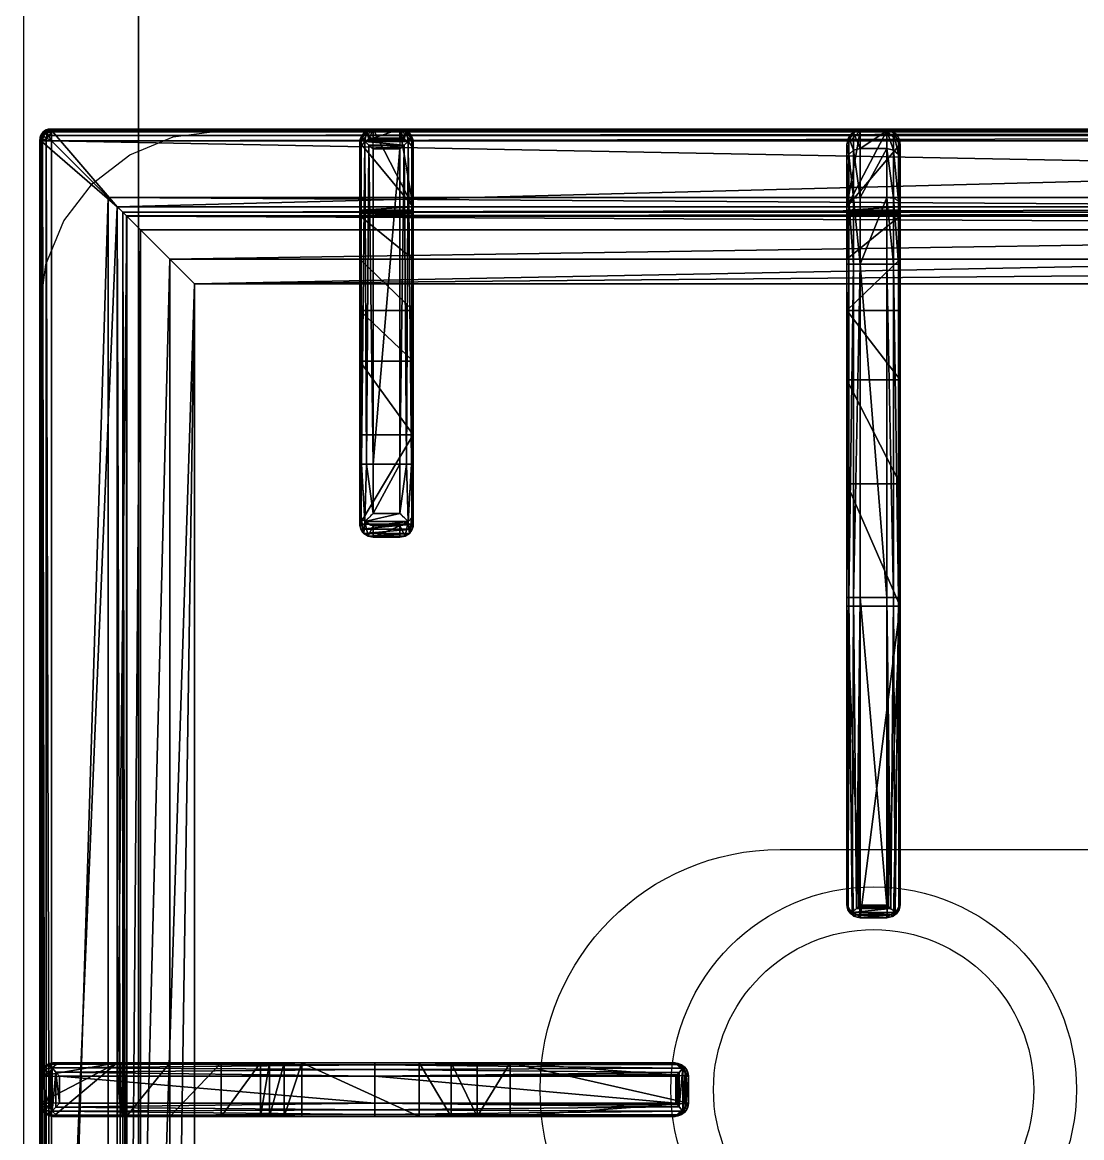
# Model space of a CAD drawing. Header units: millimetres. Extents: x 45 to 25350, y 77 to 5059.
# Drawn here: x 22158.02 to 22177.87, y 3918.2 to 3939.1 of the extents above; entities that cross this region are included whole.
import ezdxf

# ---------------------------------------------------------------- set-up
doc = ezdxf.new("R2010")
doc.units = ezdxf.units.MM
doc.header["$LTSCALE"] = 5
for name, color, linetype in [('200-EquipBlack-3d', 250, 'Continuous'), ('200-EquipInternal-2d', 252, 'Continuous'), ('200-EquipSteel-3d', 9, 'Continuous')]:
    doc.layers.add(name, color=color, linetype=linetype)

# ---------------------------------------------------------------- blocks, each defined once
blk = doc.blocks.new('ELECTROLUX-MC7-BODY1200X250')
at = {"layer": '200-EquipSteel-3d'}
for points in [[(0, -102, 724), (0, -2, 724), (1200, -2, 724), (1200, -102, 724)], [(0, -655, 650), (0, -102, 650), (1200, -102, 650), (1200, -655, 650)], [(0, -102, 650), (1200, -102, 650), (1200, -102, 724), (0, -102, 724)]]:
    blk.add_3dface(points, dxfattribs=at)
at = {"layer": '200-EquipSteel-3d', "invisible_edges": 2}
blk.add_3dface([(0, -80.5, 900), (0, -78.4, 900.53), (1200, -78.4, 900.53), (1200, -80.5, 900)], dxfattribs=at)
blk = doc.blocks.new('ELECTROLUX-MC-BURNER6')
at = {"layer": '200-EquipInternal-2d'}
for radius in [38, 30]:
    blk.add_circle((0, 0), radius, dxfattribs=at)
blk = doc.blocks.new('ELECTROLUX-MC7-TOPFYERBRURNERS6')
at = {"layer": '200-EquipInternal-2d'}
for p, q in [((422, -83.5), (778, -83.5)), ((602.5, -83.5), (597.5, -83.5)), ((602.5, -83.5), (597.5, -83.5)), ((602.5, -85.5), (597.5, -85.5)), ((597.5, -146.31), (597.5, -85.5)), ((602.5, -85.5), (602.5, -146.31)), ((780, -651.5), (780, -85.5)), ((595, -85.97), (595, -146.26)), ((605, -146.26), (605, -85.97)), ((705.96, -143.5), (708.09, -143.5)), ((717.24, -143.5), (708.09, -143.5)), ((777.53, -143.5), (717.24, -143.5)), ((595, -146.26), (595, -202.14)), ((605, -202.14), (605, -146.26)), ((703.52, -146), (703.52, -151)), ((705.63, -146), (703.52, -146)), ((705.63, -151), (705.63, -146)), ((707.98, -146), (717.19, -146)), ((707.98, -146), (707.98, -151)), ((717.19, -146), (778, -146)), ((717.19, -151), (717.19, -146)), ((778, -151), (778, -146)), ((780, -151), (780, -146)), ((780, -151), (780, -146)), ((602.5, -146.31), (597.5, -146.31)), ((597.5, -202.71), (597.5, -146.31)), ((602.5, -146.31), (602.5, -202.71)), ((703.52, -151), (705.63, -151)), ((717.19, -151), (707.98, -151)), ((778, -151), (717.19, -151)), ((708.09, -153.5), (705.96, -153.5)), ((708.09, -153.5), (717.24, -153.5)), ((717.24, -153.5), (777.53, -153.5)), ((595, -202.14), (595, -202.56)), ((602.5, -202.71), (597.5, -202.71)), ((605, -202.56), (605, -202.14)), ((597.5, -205.06), (597.5, -204.61)), ((602.5, -204.61), (597.5, -204.61)), ((602.5, -204.61), (602.5, -205.06)), ((602.5, -205.06), (597.5, -205.06)), ((634.69, -234.75), (635.11, -234.75)), ((635.11, -234.75), (692.24, -234.75)), ((692.24, -234.75), (754.69, -234.75)), ((754.69, -237.25), (754.69, -234.75)), ((754.69, -234.75), (777.19, -234.75)), ((632.19, -237.25), (632.19, -242.25)), ((632.64, -237.25), (632.19, -237.25)), ((632.64, -237.25), (632.64, -242.25)), ((632.73, -236.66), (632.73, -242.84)), ((634.54, -237.25), (634.54, -242.25)), ((692.19, -237.25), (634.54, -237.25)), ((692.19, -237.25), (692.19, -242.25)), ((754.69, -237.25), (692.19, -237.25)), ((754.69, -237.25), (754.69, -242.25)), ((779.69, -237.25), (754.69, -237.25)), ((779.69, -237.25), (779.69, -242.25)), ((632.19, -242.25), (632.64, -242.25)), ((634.54, -242.25), (692.19, -242.25)), ((692.19, -242.25), (754.69, -242.25)), ((754.69, -244.75), (754.69, -242.25)), ((754.69, -242.25), (779.69, -242.25)), ((635.11, -244.75), (634.69, -244.75)), ((692.24, -244.75), (635.11, -244.75)), ((754.69, -244.75), (692.24, -244.75)), ((777.19, -244.75), (754.69, -244.75))]:
    blk.add_line(p, q, dxfattribs=at)
blk.add_lwpolyline([(751.02, -112.48), (448.98, -112.48), (448.98, -624.52), (751.02, -624.52)], close=True, dxfattribs=at)
blk.add_lwpolyline([(555, -353.5), (555, -222.25, -1), (645, -222.25), (645, -353.5)], format="xyb", dxfattribs=at)
for centre, radius, start, end in [((778, -85.5), 2, 0, 90), ((777.19, -237.25), 2.5, 0, 90), ((777.19, -242.25), 2.5, 270, 0)]:
    blk.add_arc(centre, radius, start, end, dxfattribs=at)
at = {"layer": '200-EquipInternal-2d', "extrusion": (0, 0, -1)}
for centre, major_axis, ratio, start_param, end_param in [((597.5, -85.97), (-2.5, 0), 0.948965, 0, 0.895145), ((602.5, -85.97), (2.5, 0), 0.948965, -0.895145, 0), ((708.09, -146), (0, 2.5), 0.84544, -0.894481, 0), ((717.24, -146), (0, 2.5), 0.02182, 4.712389, 6.283185), ((777.53, -146), (0, 2.5), 0.948965, 0, 0.895145), ((597.5, -146.26), (-2.5, 0), 0.02182, 4.712389, 6.283185), ((602.5, -146.26), (2.5, 0), 0.02182, 0, 1.570796), ((708.09, -146), (1.92, 1.92), 0.8391, 4.014257, 4.690572), ((708.09, -146), (-2.5, 2.5), 0.02182, 4.734206, 5.410521), ((708.09, -151), (-1.92, 1.92), 0.8391, 4.734206, 5.410521), ((708.09, -151), (2.5, 2.5), 0.02182, 4.014257, 4.690572), ((708.09, -151), (0, 2.5), 0.84544, 3.141593, 4.036074), ((717.24, -151), (0, 2.5), 0.02182, 3.141593, 4.712389), ((777.53, -151), (0, 2.5), 0.948965, 2.246448, 3.141593), ((597.5, -202.14), (-2.5, 0), 0.951091, -0.914364, 0), ((597.5, -202.56), (0, 2.5), 0.99863, 3.141593, 4.712389), ((602.5, -202.56), (0, 2.5), 0.99863, 1.570796, 3.141593), ((602.5, -202.14), (2.5, 0), 0.951091, 0, 0.914364), ((634.69, -237.25), (-2.5, 0), 0.99863, 0, 1.570796), ((635.11, -237.25), (0, 2.5), 0.951091, -0.914364, 0), ((692.24, -237.25), (0, 2.5), 0.02182, -1.570796, 0), ((636.11, -237.25), (3.47, 0), 0.720185, 3.141593, 3.380139), ((634.69, -242.25), (-2.5, 0), 0.99863, 4.712389, 6.283185), ((636.11, -242.25), (-3.47, 0), 0.720185, -0.238546, 0), ((692.24, -242.25), (0, 2.5), 0.02182, 3.141593, 4.712389), ((635.11, -242.25), (0, 2.5), 0.951091, 3.141593, 4.055957)]:
    blk.add_ellipse(centre, major_axis=major_axis, ratio=ratio, start_param=start_param, end_param=end_param, dxfattribs=at)
at = {"layer": '200-EquipInternal-2d'}
for points, knots in [([(595.94, -84.12), (596.14, -83.95), (596.37, -83.81), (596.75, -83.64), (596.91, -83.59), (597.21, -83.53), (597.36, -83.51), (597.5, -83.5)], [11.861002, 11.861002, 11.861002, 11.861002, 12.775829, 12.775829, 13.352773, 13.352773, 13.929718, 13.929718, 13.929718, 13.929718]), ([(602.5, -83.5), (602.64, -83.51), (602.79, -83.53), (603.09, -83.59), (603.25, -83.64), (603.63, -83.81), (603.86, -83.95), (604.06, -84.12)], [0, 0, 0, 0, 0.576945, 0.576945, 1.153889, 1.153889, 2.068716, 2.068716, 2.068716, 2.068716]), ([(597.5, -85.5), (597.36, -85.37), (597.21, -85.24), (596.91, -84.97), (596.75, -84.83), (596.37, -84.49), (596.14, -84.29), (595.94, -84.12)], [0, 0, 0, 0, 0.576945, 0.576945, 1.153889, 1.153889, 2.068716, 2.068716, 2.068716, 2.068716]), ([(604.06, -84.12), (603.86, -84.29), (603.63, -84.49), (603.25, -84.83), (603.09, -84.97), (602.79, -85.24), (602.64, -85.37), (602.5, -85.5)], [11.858599, 11.858599, 11.858599, 11.858599, 12.773425, 12.773425, 13.35037, 13.35037, 13.927314, 13.927314, 13.927314, 13.927314]), ([(703.52, -146), (703.52, -145.84), (703.54, -145.68), (703.6, -145.36), (703.65, -145.2), (703.77, -144.89), (703.85, -144.74), (704.03, -144.47), (704.13, -144.34), (704.35, -144.12), (704.47, -144.02), (704.74, -143.83), (704.88, -143.75), (705.18, -143.63), (705.34, -143.58), (705.65, -143.51), (705.81, -143.5), (705.96, -143.5)], [15.096253, 15.096253, 15.096253, 15.096253, 15.567018, 15.567018, 16.037783, 16.037783, 16.508548, 16.508548, 16.979314, 16.979314, 17.45135, 17.45135, 17.923386, 17.923386, 18.395422, 18.395422, 18.867458, 18.867458, 18.867458, 18.867458]), ([(778, -146), (778.13, -145.86), (778.26, -145.71), (778.53, -145.41), (778.67, -145.25), (779.01, -144.87), (779.21, -144.64), (779.38, -144.44)], [0, 0, 0, 0, 0.576945, 0.576945, 1.153889, 1.153889, 2.068716, 2.068716, 2.068716, 2.068716]), ([(779.38, -144.44), (779.55, -144.64), (779.69, -144.87), (779.86, -145.25), (779.91, -145.41), (779.97, -145.71), (779.99, -145.86), (780, -146)], [11.858599, 11.858599, 11.858599, 11.858599, 12.773425, 12.773425, 13.35037, 13.35037, 13.927314, 13.927314, 13.927314, 13.927314]), ([(705.96, -153.5), (705.81, -153.5), (705.65, -153.49), (705.34, -153.42), (705.18, -153.37), (704.88, -153.25), (704.74, -153.17), (704.47, -152.98), (704.35, -152.88), (704.13, -152.66), (704.03, -152.53), (703.85, -152.26), (703.77, -152.11), (703.65, -151.8), (703.6, -151.64), (703.54, -151.32), (703.52, -151.16), (703.52, -151)], [3.776921, 3.776921, 3.776921, 3.776921, 4.248957, 4.248957, 4.720993, 4.720993, 5.193029, 5.193029, 5.665065, 5.665065, 6.135831, 6.135831, 6.606596, 6.606596, 7.077361, 7.077361, 7.548126, 7.548126, 7.548126, 7.548126]), ([(779.38, -152.56), (779.21, -152.36), (779.01, -152.13), (778.67, -151.75), (778.53, -151.59), (778.26, -151.29), (778.13, -151.14), (778, -151)], [11.858599, 11.858599, 11.858599, 11.858599, 12.773425, 12.773425, 13.35037, 13.35037, 13.927314, 13.927314, 13.927314, 13.927314]), ([(780, -151), (779.99, -151.14), (779.97, -151.29), (779.91, -151.59), (779.86, -151.75), (779.69, -152.13), (779.55, -152.36), (779.38, -152.56)], [0, 0, 0, 0, 0.576945, 0.576945, 1.153889, 1.153889, 2.068716, 2.068716, 2.068716, 2.068716]), ([(595.97, -204.03), (596.08, -203.94), (596.19, -203.84), (596.41, -203.66), (596.52, -203.57), (596.74, -203.38), (596.85, -203.28), (597.06, -203.1), (597.16, -203.01), (597.3, -202.88), (597.34, -202.84), (597.41, -202.79), (597.43, -202.77), (597.45, -202.75), (597.46, -202.74), (597.48, -202.73), (597.48, -202.72), (597.49, -202.72), (597.49, -202.71), (597.49, -202.71), (597.49, -202.71), (597.5, -202.71), (597.5, -202.71), (597.5, -202.71), (597.5, -202.71), (597.5, -202.71), (597.5, -202.71), (597.5, -202.71)], [5.917739, 5.917739, 5.917739, 5.917739, 6.381174, 6.381174, 6.832619, 6.832619, 7.284064, 7.284064, 7.735508, 7.735508, 7.961231, 7.961231, 8.074092, 8.074092, 8.130523, 8.130523, 8.158738, 8.158738, 8.172846, 8.172846, 8.179899, 8.179899, 8.183426, 8.183426, 8.18519, 8.18519, 8.186953, 8.186953, 8.186953, 8.186953]), ([(602.5, -202.71), (602.5, -202.71), (602.5, -202.71), (602.5, -202.71), (602.5, -202.71), (602.5, -202.71), (602.5, -202.71), (602.51, -202.71), (602.51, -202.71), (602.51, -202.71), (602.51, -202.72), (602.52, -202.72), (602.52, -202.73), (602.54, -202.74), (602.55, -202.75), (602.57, -202.77), (602.59, -202.79), (602.66, -202.84), (602.7, -202.88), (602.84, -203.01), (602.94, -203.1), (603.15, -203.28), (603.26, -203.38), (603.48, -203.57), (603.59, -203.66), (603.81, -203.84), (603.92, -203.94), (604.03, -204.03)], [8.18747, 8.18747, 8.18747, 8.18747, 8.189233, 8.189233, 8.190997, 8.190997, 8.194524, 8.194524, 8.201577, 8.201577, 8.215685, 8.215685, 8.2439, 8.2439, 8.300331, 8.300331, 8.413192, 8.413192, 8.638915, 8.638915, 9.09036, 9.09036, 9.541804, 9.541804, 9.993249, 9.993249, 10.456684, 10.456684, 10.456684, 10.456684]), ([(597.5, -204.61), (597.23, -204.6), (596.95, -204.54), (596.53, -204.38), (596.39, -204.31), (596.16, -204.17), (596.07, -204.1), (595.97, -204.03)], [0, 0, 0, 0, 1.068151, 1.068151, 1.602227, 1.602227, 2.010889, 2.010889, 2.010889, 2.010889]), ([(604.03, -204.03), (603.93, -204.1), (603.84, -204.17), (603.61, -204.31), (603.47, -204.38), (603.05, -204.54), (602.77, -204.6), (602.5, -204.61)], [11.918829, 11.918829, 11.918829, 11.918829, 12.327491, 12.327491, 12.861567, 12.861567, 13.929718, 13.929718, 13.929718, 13.929718]), ([(633.22, -235.72), (633.07, -235.92), (632.94, -236.13), (632.8, -236.45), (632.76, -236.56), (632.73, -236.66)], [11.917214, 11.917214, 11.917214, 11.917214, 12.775852, 12.775852, 13.165698, 13.165698, 13.165698, 13.165698]), ([(634.54, -237.25), (634.54, -237.25), (634.54, -237.25), (634.54, -237.25), (634.54, -237.25), (634.54, -237.25), (634.54, -237.25), (634.54, -237.24), (634.54, -237.24), (634.54, -237.24), (634.53, -237.24), (634.53, -237.23), (634.53, -237.23), (634.51, -237.21), (634.5, -237.2), (634.48, -237.18), (634.46, -237.16), (634.41, -237.09), (634.37, -237.05), (634.25, -236.91), (634.15, -236.81), (633.97, -236.6), (633.87, -236.49), (633.68, -236.27), (633.59, -236.16), (633.41, -235.94), (633.31, -235.83), (633.22, -235.72)], [8.18857, 8.18857, 8.18857, 8.18857, 8.190334, 8.190334, 8.192098, 8.192098, 8.195626, 8.195626, 8.202682, 8.202682, 8.216794, 8.216794, 8.245018, 8.245018, 8.301466, 8.301466, 8.414361, 8.414361, 8.640152, 8.640152, 9.091733, 9.091733, 9.543315, 9.543315, 9.994896, 9.994896, 10.458359, 10.458359, 10.458359, 10.458359]), ([(633.22, -243.78), (633.31, -243.67), (633.41, -243.56), (633.59, -243.34), (633.68, -243.23), (633.87, -243.01), (633.97, -242.9), (634.15, -242.69), (634.25, -242.59), (634.37, -242.45), (634.41, -242.4), (634.46, -242.34), (634.48, -242.32), (634.5, -242.3), (634.51, -242.29), (634.53, -242.27), (634.53, -242.27), (634.53, -242.26), (634.54, -242.26), (634.54, -242.26), (634.54, -242.26), (634.54, -242.25), (634.54, -242.25), (634.54, -242.25), (634.54, -242.25), (634.54, -242.25), (634.54, -242.25), (634.54, -242.25)], [5.918265, 5.918265, 5.918265, 5.918265, 6.381728, 6.381728, 6.833309, 6.833309, 7.284891, 7.284891, 7.736472, 7.736472, 7.962263, 7.962263, 8.075158, 8.075158, 8.131606, 8.131606, 8.15983, 8.15983, 8.173942, 8.173942, 8.180998, 8.180998, 8.184526, 8.184526, 8.18629, 8.18629, 8.188054, 8.188054, 8.188054, 8.188054]), ([(632.73, -242.84), (632.76, -242.94), (632.8, -243.04), (632.94, -243.37), (633.07, -243.58), (633.22, -243.78)], [0.764042, 0.764042, 0.764042, 0.764042, 1.153889, 1.153889, 2.012527, 2.012527, 2.012527, 2.012527])]:
    blk.add_open_spline(points, degree=3, knots=knots, dxfattribs=at)
at = {"layer": '200-EquipSteel-3d'}
for points, invisible_edges in [([(400, -80.5, 900), (454.11, -83.5, 900), (745.89, -83.5, 900), (800, -80.5, 900)], 5), ([(745.89, -83.5, 900), (754.63, -84.65, 900), (800, -80.5, 900)], 10), ([(754.63, -84.65, 900), (762.78, -88.02, 900), (800, -80.5, 900)], 10), ([(762.78, -88.02, 900), (769.77, -93.39, 900), (800, -80.5, 900)], 10), ([(769.77, -93.39, 900), (775.14, -100.38, 900), (800, -80.5, 900)], 10), ([(775.14, -100.38, 900), (778.51, -108.53, 900), (800, -80.5, 900)], 10), ([(778.51, -108.53, 900), (779.66, -117.26, 900), (800, -80.5, 900)], 10), ([(800, -80.5, 900), (779.66, -117.26, 900), (779.66, -619.74, 900), (800, -655, 900)], 13)]:
    blk.add_3dface(points, dxfattribs=dict(at, invisible_edges=invisible_edges))
at = {"layer": '200-EquipBlack-3d'}
mesh = blk.add_polyface(dxfattribs=at)
corners = [(779.78, -85.71, 904.1), (780, -85.5, 900), (779.52, -84.72, 904.14), (779.73, -84.5, 900), (778, -83.5, 900), (778.78, -83.98, 904.14), (779, -83.77, 900), (777.79, -83.72, 904.1), (779.48, -85.71, 905.06), (779.29, -84.85, 905), (778.65, -85.21, 905.73), (778.76, -85.71, 905.75), (778.65, -84.21, 905), (777.79, -84.02, 905.06), (778.29, -84.85, 905.73), (777.79, -84.74, 905.75), (777.79, -85.71, 906), (422.21, -85.71, 906), (422.21, -84.74, 905.75), (422.21, -84.02, 905.06), (422.21, -83.72, 904.1), (422, -83.5, 900), (765.45, -638.95, 900), (422, -653.5, 900), (434.55, -638.95, 900), (765.45, -98.05, 900), (780, -651.5, 900), (434.55, -98.05, 900), (420, -85.5, 900), (421, -83.77, 900), (779.73, -652.5, 900), (779, -653.23, 900), (778, -653.5, 900), (420, -651.5, 900), (420.27, -652.5, 900), (421, -653.23, 900), (420.27, -84.5, 900), (421.22, -83.98, 904.14), (420.48, -84.72, 904.14), (420.22, -85.71, 904.1), (421.35, -84.21, 905), (421.71, -84.85, 905.73), (420.71, -84.85, 905), (420.52, -85.71, 905.06), (421.35, -85.21, 905.73), (421.24, -85.71, 905.75), (422.21, -651.29, 906), (421.24, -651.29, 905.75), (420.52, -651.29, 905.06), (420.22, -651.29, 904.1), (420.48, -652.28, 904.14), (421.22, -653.02, 904.14), (422.21, -653.28, 904.1), (420.71, -652.15, 905), (421.35, -651.79, 905.73), (421.35, -652.79, 905), (422.21, -652.98, 905.06), (421.71, -652.15, 905.73), (422.21, -652.26, 905.75), (435.55, -637.95, 899.73), (435.55, -99.05, 899.73), (436.28, -99.78, 899), (436.28, -637.22, 899), (438.88, -634.62, 902.5), (438.88, -102.38, 902.5), (436.31, -637.19, 905.06), (436.31, -99.81, 905.06), (432.81, -96.31, 906), (432.81, -640.69, 906), (448.98, -624.52, 885), (448.98, -112.48, 885), (444.36, -107.86, 885), (444.36, -629.14, 885), (777.79, -653.28, 904.1), (777.79, -652.98, 905.06), (777.79, -651.29, 906), (777.79, -652.26, 905.75), (763.72, -637.22, 899), (764.45, -637.95, 899.73), (764.45, -99.05, 899.73), (763.72, -99.78, 899), (767.19, -640.69, 906), (767.19, -96.31, 906), (778.78, -653.02, 904.14), (779.52, -652.28, 904.14), (779.78, -651.29, 904.1), (778.65, -652.79, 905), (778.29, -652.15, 905.73), (779.29, -652.15, 905), (779.48, -651.29, 905.06), (778.65, -651.79, 905.73), (778.76, -651.29, 905.75), (761.12, -634.62, 902.5), (751.02, -624.52, 885), (763.69, -637.19, 905.06), (755.64, -629.14, 885), (755.64, -107.86, 885), (751.02, -112.48, 885), (761.12, -102.38, 902.5), (763.69, -99.81, 905.06)]
mesh.append_faces([[corners[k] for k in face] for face in [(16, 10, 14), (17, 41, 44), (46, 54, 57), (75, 87, 90)]])
mesh.append_faces([[corners[k] for k in face] for face in [(4, 5, 6), (8, 10, 11), (16, 11, 10), (15, 16, 14), (7, 19, 13), (13, 18, 15), (28, 38, 36), (19, 41, 18), (17, 18, 41), (45, 17, 44), (39, 48, 43), (43, 47, 45), (23, 51, 35), (48, 54, 47), (46, 47, 54), (58, 46, 57), (52, 74, 56), (76, 56, 74), (26, 84, 30), (74, 87, 76), (85, 88, 84), (88, 87, 86), (75, 76, 87), (91, 75, 90), (85, 8, 89), (11, 89, 8)]], dxfattribs={"vtx0": -1})
mesh.append_faces([[corners[k] for k in face] for face in [(16, 15, 17), (22, 23, 24), (25, 26, 22), (27, 21, 25), (21, 28, 29), (6, 1, 4), (4, 25, 21), (24, 28, 27), (35, 33, 23), (26, 25, 1), (23, 22, 32), (17, 45, 46), (75, 81, 46), (81, 16, 82), (46, 67, 17), (17, 82, 16), (93, 72, 69), (72, 93, 95), (70, 71, 97), (97, 95, 93)]], dxfattribs={"vtx0": -1, "vtx1": -1})
mesh.append_faces([[corners[k] for k in face] for face in [(21, 27, 28), (4, 1, 25), (26, 32, 22), (24, 23, 33)]], dxfattribs={"vtx0": -1, "vtx1": -1, "vtx2": -1})
mesh.append_faces([[corners[k] for k in face] for face in [(17, 15, 18), (24, 33, 28), (46, 45, 47), (75, 58, 76), (16, 91, 11)]], dxfattribs={"vtx0": -1, "vtx2": -1})
mesh.append_faces([[corners[k] for k in face] for face in [(0, 1, 2), (5, 2, 6), (8, 0, 9), (5, 12, 2), (5, 7, 12), (12, 13, 14), (12, 14, 9), (2, 9, 0), (10, 9, 14), (19, 18, 13), (4, 21, 7), (30, 31, 26), (34, 33, 35), (20, 21, 37), (38, 37, 36), (19, 20, 40), (38, 42, 37), (38, 39, 42), (42, 43, 44), (42, 44, 40), (37, 40, 20), (41, 40, 44), (48, 47, 43), (28, 33, 39), (49, 33, 50), (51, 50, 35), (48, 49, 53), (51, 55, 50), (51, 52, 55), (55, 56, 57), (55, 57, 53), (50, 53, 49), (54, 53, 57), (24, 27, 59), (61, 62, 60), (63, 64, 65), (67, 68, 66), (69, 70, 63), (61, 71, 62), (73, 74, 52), (58, 56, 76), (32, 73, 23), (62, 77, 59), (22, 24, 78), (27, 25, 60), (80, 61, 79), (73, 32, 83), (84, 83, 30), (74, 73, 86), (88, 89, 90), (88, 86, 84), (83, 84, 86), (92, 93, 63), (68, 81, 65), (92, 63, 94), (72, 95, 62), (95, 96, 77), (98, 97, 92), (81, 82, 94), (98, 92, 99), (77, 80, 78), (25, 22, 79), (0, 8, 85), (91, 89, 11), (80, 96, 61), (70, 97, 64), (64, 98, 66), (82, 67, 99), (1, 0, 26)]], dxfattribs={"vtx1": -1})
mesh.append_faces([[corners[k] for k in face] for face in [(31, 32, 26), (75, 46, 58), (75, 16, 81), (81, 68, 46), (68, 67, 46), (67, 82, 17), (70, 69, 71), (72, 71, 69), (71, 96, 97), (96, 95, 97), (16, 75, 91)]], dxfattribs={"vtx1": -1, "vtx2": -1})
mesh.append_faces([[corners[k] for k in face] for face in [(1, 3, 2), (4, 7, 5), (2, 3, 6), (8, 9, 10), (7, 13, 12), (12, 9, 2), (13, 15, 14), (7, 20, 19), (21, 20, 7), (6, 3, 1), (28, 36, 29), (21, 29, 37), (28, 39, 38), (37, 29, 36), (19, 40, 41), (39, 43, 42), (42, 40, 37), (43, 45, 44), (39, 49, 48), (33, 49, 39), (33, 34, 50), (23, 52, 51), (50, 34, 35), (48, 53, 54), (52, 56, 55), (55, 53, 50), (56, 58, 57), (27, 60, 59), (62, 59, 60), (64, 66, 65), (68, 65, 66), (70, 64, 63), (71, 72, 62), (73, 52, 23), (77, 78, 59), (24, 59, 78), (25, 79, 60), (61, 60, 79), (32, 31, 83), (26, 85, 84), (83, 31, 30), (74, 86, 87), (73, 83, 86), (85, 89, 88), (88, 90, 87), (89, 91, 90), (93, 69, 63), (81, 94, 65), (63, 65, 94), (95, 77, 62), (96, 80, 77), (97, 93, 92), (82, 99, 94), (92, 94, 99), (80, 79, 78), (22, 78, 79), (96, 71, 61), (97, 98, 64), (98, 99, 66), (67, 66, 99), (0, 85, 26)]], dxfattribs={"vtx2": -1})
mesh = blk.add_polyface(dxfattribs=at)
corners = [(595, -124.88, 908.5), (595, -117.48, 885), (605, -124.88, 908.5), (605, -117.48, 885), (595, -132.65, 915.27), (605, -132.65, 915.27), (595, -154.61, 919.15), (605, -154.61, 919.15), (595, -129.29, 914.02), (605, -129.29, 914.02), (605, -126.58, 911.67), (595, -126.58, 911.67), (605, -99.78, 899), (605, -107.86, 885), (605, -99.33, 899.53), (605, -98.73, 899.88), (605, -98.05, 900), (605, -86, 900), (605, -146.26, 932.5), (605, -87.71, 932.5), (605, -202.14, 930.01), (605, -171.65, 922), (605, -202.56, 922), (605, -165.46, 921.68), (605, -160.6, 920.73), (597.5, -85.23, 933.1), (597.5, -83.5, 900), (596.7, -85.4, 933.81), (595.33, -84.75, 900), (595.94, -85.86, 934.45), (596.25, -83.84, 900), (595.25, -86.68, 933.58), (595, -87.71, 932.5), (595, -86, 900), (602.5, -83.5, 900), (602.5, -85.23, 933.1), (595, -98.05, 900), (603.75, -83.84, 900), (604.67, -84.75, 900), (595, -107.86, 885), (595, -99.78, 899), (595, -146.26, 932.5), (595, -160.6, 920.73), (595, -165.46, 921.68), (595, -202.56, 922), (595, -202.14, 930.01), (595, -171.65, 922), (595, -98.73, 899.88), (595, -99.33, 899.53), (597.5, -204.61, 930.59), (596.72, -204.45, 931.28), (597.5, -205.06, 922), (596.25, -204.73, 922), (595.26, -203.19, 931.06), (595.33, -203.81, 922), (595.97, -204.03, 931.91), (595.33, -146.29, 933.75), (596.79, -203.33, 932.35), (596.25, -146.31, 934.67), (597.5, -146.31, 935), (597.18, -202.99, 932.45), (597.35, -202.84, 932.47), (597.43, -202.77, 932.48), (597.47, -202.73, 932.48), (597.5, -202.71, 932.48), (602.5, -205.06, 922), (604.67, -203.81, 922), (603.75, -204.73, 922), (596.7, -86.52, 934.87), (597.5, -87.23, 935), (603.28, -204.45, 931.28), (602.5, -204.61, 930.59), (604.03, -204.03, 931.91), (603.21, -203.33, 932.35), (602.65, -202.84, 932.47), (602.82, -202.99, 932.45), (602.53, -202.73, 932.48), (602.57, -202.77, 932.48), (602.5, -202.71, 932.48), (602.5, -146.31, 935), (602.5, -87.23, 935), (604.06, -85.86, 934.45), (603.3, -86.52, 934.87), (603.3, -85.4, 933.81), (604.75, -86.68, 933.58), (604.67, -146.29, 933.75), (603.75, -146.31, 934.67), (604.74, -203.19, 931.06)]
mesh.append_faces([[corners[k] for k in face] for face in [(25, 26, 27), (28, 29, 30), (29, 28, 31), (29, 27, 30), (27, 26, 30), (49, 50, 51), (51, 50, 52), (53, 54, 55), (54, 52, 55), (55, 52, 50), (57, 58, 55), (55, 56, 53), (31, 56, 29), (29, 58, 68), (69, 68, 59), (35, 83, 34), (34, 83, 37), (84, 38, 81), (38, 37, 81), (81, 37, 83), (82, 86, 81), (80, 79, 82), (81, 85, 84), (71, 65, 70), (66, 72, 67), (72, 66, 87), (72, 70, 67), (70, 65, 67), (87, 85, 72), (72, 86, 73)]])
mesh.append_faces([[corners[k] for k in face] for face in [(5, 8, 9), (0, 10, 11), (11, 9, 8), (33, 31, 28), (33, 16, 36), (58, 56, 55), (56, 58, 29), (79, 86, 82), (86, 85, 81), (22, 87, 66), (85, 86, 72), (21, 43, 23)]], dxfattribs={"vtx0": -1})
mesh.append_faces([[corners[k] for k in face] for face in [(3, 12, 2), (2, 16, 10), (18, 5, 19), (20, 21, 18), (37, 17, 34), (34, 16, 26), (11, 36, 0), (8, 32, 11), (32, 4, 41), (0, 40, 1), (52, 44, 51), (51, 21, 65), (22, 65, 21), (74, 61, 75), (6, 7, 42)]], dxfattribs={"vtx0": -1, "vtx1": -1})
mesh.append_faces([[corners[k] for k in face] for face in [(33, 26, 16), (61, 62, 59), (62, 63, 59), (63, 64, 59), (46, 21, 51), (61, 74, 62), (76, 63, 77), (78, 64, 76), (64, 63, 76), (63, 62, 77), (77, 62, 74), (59, 64, 79), (64, 78, 79), (78, 76, 79), (76, 77, 79), (77, 74, 79)]], dxfattribs={"vtx0": -1, "vtx1": -1, "vtx2": -1})
mesh.append_faces([[corners[k] for k in face] for face in [(10, 17, 19), (41, 43, 46), (41, 53, 56), (41, 56, 31), (59, 79, 80), (18, 84, 85), (18, 85, 87), (79, 73, 86)]], dxfattribs={"vtx0": -1, "vtx2": -1})
mesh.append_faces([[corners[k] for k in face] for face in [(0, 1, 2), (4, 5, 6), (4, 8, 5), (10, 9, 11), (32, 31, 33), (26, 25, 34), (28, 30, 33), (39, 1, 40), (44, 45, 46), (53, 45, 54), (45, 53, 41), (60, 61, 59), (66, 67, 22), (32, 41, 31), (50, 70, 55), (50, 49, 70), (55, 72, 57), (60, 57, 75), (69, 59, 80), (25, 27, 35), (29, 81, 27), (81, 29, 82), (80, 82, 69), (83, 35, 27), (19, 17, 84), (19, 84, 18), (20, 87, 22), (20, 18, 87), (75, 73, 79), (49, 51, 71), (42, 24, 43), (13, 3, 39), (12, 13, 40), (36, 16, 47), (12, 40, 14), (48, 47, 14)]], dxfattribs={"vtx1": -1})
mesh.append_faces([[corners[k] for k in face] for face in [(5, 7, 6), (12, 14, 2), (14, 15, 2), (15, 16, 2), (16, 17, 10), (21, 23, 18), (23, 24, 18), (24, 7, 18), (7, 5, 18), (5, 9, 19), (9, 10, 19), (30, 26, 33), (17, 16, 34), (8, 4, 32), (4, 6, 41), (6, 42, 41), (42, 43, 41), (45, 41, 46), (32, 33, 11), (33, 36, 11), (36, 47, 0), (47, 48, 0), (48, 40, 0), (58, 57, 59), (44, 46, 51), (67, 65, 22), (46, 43, 21)]], dxfattribs={"vtx1": -1, "vtx2": -1})
mesh.append_faces([[corners[k] for k in face] for face in [(1, 3, 2), (0, 2, 10), (3, 13, 12), (20, 22, 21), (25, 35, 34), (37, 38, 17), (45, 44, 54), (57, 60, 59), (52, 54, 44), (59, 68, 58), (49, 71, 70), (70, 72, 55), (72, 73, 57), (61, 60, 75), (57, 73, 75), (29, 68, 82), (81, 83, 27), (82, 68, 69), (17, 38, 84), (74, 75, 79), (51, 65, 71), (7, 24, 42), (24, 23, 43), (3, 1, 39), (13, 39, 40), (16, 15, 47), (40, 48, 14), (47, 15, 14)]], dxfattribs={"vtx2": -1})
mesh = blk.add_polyface(dxfattribs=at)
corners = [(707.98, -151, 934.6), (706.44, -144.44, 933.98), (706.44, -152.56, 933.98), (707.98, -146, 934.6), (705.63, -146, 932.53), (705.63, -151, 932.53), (703.71, -151.96, 920.55), (703.52, -151, 920.59), (704.24, -152.77, 920.43), (707.18, -153.25, 933.14), (705.96, -153.5, 920), (708.09, -153.5, 932.1), (705.03, -153.31, 920.24), (703.52, -146, 920.59), (703.71, -145.04, 920.55), (707.18, -143.75, 933.14), (704.24, -144.23, 920.43), (705.03, -143.69, 920.24), (705.96, -143.5, 920), (708.09, -143.5, 932.1), (717.24, -153.5, 932.5), (722.73, -153.5, 912.68), (775.79, -153.5, 932.5), (746.02, -153.5, 885), (763.72, -153.5, 899), (736.51, -153.5, 900.63), (755.64, -153.5, 885), (764.17, -153.5, 899.53), (764.77, -153.5, 899.88), (777.5, -153.5, 900), (765.45, -153.5, 900), (722.73, -143.5, 912.68), (746.02, -143.5, 885), (736.51, -143.5, 900.63), (717.24, -143.5, 932.5), (777.5, -143.5, 900), (765.45, -143.5, 900), (775.79, -143.5, 932.5), (764.77, -143.5, 899.88), (764.17, -143.5, 899.53), (755.64, -143.5, 885), (763.72, -143.5, 899), (778.27, -146, 933.1), (780, -146, 900), (778.1, -145.2, 933.81), (778.75, -143.83, 900), (777.64, -144.44, 934.45), (779.66, -144.75, 900), (776.82, -143.75, 933.58), (780, -151, 900), (778.27, -151, 933.1), (779.66, -152.25, 900), (778.75, -153.17, 900), (717.19, -144.75, 934.67), (717.19, -146, 935), (717.21, -143.83, 933.75), (776.98, -145.2, 934.87), (776.27, -146, 935), (717.19, -151, 935), (776.27, -151, 935), (777.64, -152.56, 934.45), (776.98, -151.8, 934.87), (778.1, -151.8, 933.81), (776.82, -153.25, 933.58), (717.21, -153.17, 933.75), (717.19, -152.25, 934.67)]
mesh.append_faces([[corners[k] for k in face] for face in [(5, 6, 2), (5, 7, 6), (6, 8, 2), (13, 4, 14), (16, 14, 1), (1, 14, 4), (42, 43, 44), (45, 46, 47), (46, 45, 48), (46, 44, 47), (44, 43, 47), (1, 55, 15), (48, 55, 46), (46, 53, 56), (57, 56, 54), (50, 62, 49), (49, 62, 51), (63, 52, 60), (52, 51, 60), (60, 51, 62), (61, 65, 60), (59, 58, 61), (60, 64, 63), (9, 64, 2)]])
mesh.append_faces([[corners[k] for k in face] for face in [(0, 1, 2), (15, 16, 1), (16, 15, 17), (19, 17, 15), (32, 25, 33), (35, 48, 45), (35, 30, 36), (3, 53, 1), (53, 55, 1), (55, 53, 46), (58, 65, 61), (65, 64, 60), (64, 65, 2), (65, 0, 2)]], dxfattribs={"vtx0": -1})
mesh.append_faces([[corners[k] for k in face] for face in [(20, 21, 22), (23, 24, 25), (25, 22, 21), (30, 22, 28), (12, 17, 10), (17, 12, 16), (6, 14, 8), (8, 16, 12), (18, 34, 31), (37, 31, 34), (51, 29, 49), (49, 30, 43)]], dxfattribs={"vtx0": -1, "vtx1": -1})
mesh.append_faces([[corners[k] for k in face] for face in [(25, 28, 22), (37, 38, 33), (35, 43, 30)]], dxfattribs={"vtx0": -1, "vtx1": -1, "vtx2": -1})
mesh.append_faces([[corners[k] for k in face] for face in [(37, 33, 31), (33, 39, 41), (34, 15, 55), (34, 55, 48), (58, 54, 3), (54, 58, 59), (20, 63, 64), (20, 64, 9)]], dxfattribs={"vtx0": -1, "vtx2": -1})
mesh.append_faces([[corners[k] for k in face] for face in [(1, 4, 2), (2, 8, 9), (10, 11, 12), (12, 9, 8), (4, 13, 5), (18, 17, 19), (11, 10, 20), (29, 22, 30), (7, 13, 6), (10, 18, 21), (25, 21, 33), (19, 34, 18), (35, 36, 37), (40, 32, 41), (37, 48, 35), (43, 42, 49), (45, 47, 35), (19, 15, 34), (37, 34, 48), (0, 58, 3), (57, 54, 59), (42, 44, 50), (46, 60, 44), (60, 46, 61), (59, 61, 57), (62, 50, 44), (22, 29, 63), (22, 63, 20), (11, 20, 9), (26, 23, 40), (24, 26, 41), (36, 30, 38), (24, 41, 27), (39, 38, 27)]], dxfattribs={"vtx1": -1})
mesh.append_faces([[corners[k] for k in face] for face in [(10, 21, 20), (24, 27, 25), (27, 28, 25), (13, 14, 6), (14, 16, 8), (36, 38, 37), (38, 39, 33), (32, 33, 41), (47, 43, 35), (29, 30, 49), (3, 54, 53), (58, 0, 65)]], dxfattribs={"vtx1": -1, "vtx2": -1})
mesh.append_faces([[corners[k] for k in face] for face in [(0, 3, 1), (4, 5, 2), (11, 9, 12), (13, 7, 5), (23, 26, 24), (17, 18, 10), (18, 31, 21), (32, 23, 25), (21, 31, 33), (42, 50, 49), (51, 52, 29), (54, 56, 53), (46, 56, 61), (60, 62, 44), (61, 56, 57), (29, 52, 63), (23, 32, 40), (26, 40, 41), (30, 28, 38), (41, 39, 27), (38, 28, 27)]], dxfattribs={"vtx2": -1})
mesh = blk.add_polyface(dxfattribs=at)
corners = [(634.06, -235.01, 931.06), (633.44, -235.08, 922), (633.22, -235.72, 931.91), (635.11, -234.75, 930.01), (634.69, -234.75, 922), (632.52, -236, 922), (632.73, -236.66, 931.11), (632.64, -237.25, 930.59), (632.64, -237.1, 930.62), (632.19, -237.25, 922), (632.66, -236.95, 930.72), (690.6, -234.75, 922), (690.6, -244.75, 922), (634.69, -244.75, 922), (632.52, -243.5, 922), (633.44, -244.41, 922), (632.19, -242.25, 922), (692.24, -234.75, 932.5), (713.55, -234.75, 917.44), (754.69, -234.75, 932.5), (765.94, -234.75, 929.49), (774.17, -234.75, 921.25), (777.19, -234.75, 900), (765.45, -234.75, 900), (777.19, -234.75, 910), (733.01, -234.75, 904.45), (764.77, -234.75, 899.88), (764.17, -234.75, 899.53), (755.64, -234.75, 885), (746.02, -234.75, 885), (763.72, -234.75, 899), (692.21, -235.08, 933.75), (633.92, -236.54, 932.35), (692.19, -236, 934.67), (692.19, -237.25, 935), (634.26, -236.93, 932.45), (634.42, -237.1, 932.47), (634.48, -237.18, 932.48), (634.52, -237.22, 932.48), (634.54, -237.25, 932.48), (754.69, -235.08, 933.75), (766.56, -235.08, 930.57), (754.69, -237.25, 935), (767.02, -236, 931.36), (754.69, -236, 934.67), (767.19, -237.25, 931.65), (776.05, -236, 922.33), (775.25, -235.08, 921.87), (779.69, -237.25, 910), (779.35, -236, 910), (776.34, -237.25, 922.5), (778.44, -235.08, 910), (779.69, -237.25, 900), (779.35, -236, 900), (778.44, -235.08, 900), (633.22, -243.78, 931.91), (632.73, -242.84, 931.11), (633.92, -242.96, 932.35), (634.26, -242.57, 932.45), (634.42, -242.4, 932.47), (634.48, -242.32, 932.48), (634.54, -242.26, 932.48), (632.64, -242.25, 930.59), (632.64, -242.4, 930.62), (632.66, -242.55, 930.72), (634.06, -244.49, 931.06), (635.11, -244.75, 930.01), (692.24, -244.75, 932.5), (733.01, -244.75, 904.45), (777.19, -244.75, 910), (713.55, -244.75, 917.44), (746.02, -244.75, 885), (763.72, -244.75, 899), (755.64, -244.75, 885), (764.17, -244.75, 899.53), (764.77, -244.75, 899.88), (765.45, -244.75, 900), (777.19, -244.75, 900), (774.17, -244.75, 921.25), (765.94, -244.75, 929.49), (754.69, -244.75, 932.5), (778.44, -244.41, 910), (775.25, -244.41, 921.87), (779.69, -242.25, 910), (776.05, -243.5, 922.33), (779.35, -243.5, 910), (776.34, -242.25, 922.5), (767.02, -243.5, 931.36), (766.56, -244.41, 930.57), (754.69, -242.25, 935), (754.69, -243.5, 934.67), (767.19, -242.25, 931.65), (754.69, -244.41, 933.75), (778.44, -244.41, 900), (779.69, -242.25, 900), (779.35, -243.5, 900), (692.21, -244.41, 933.75), (692.19, -243.5, 934.67), (692.19, -242.25, 935)]
mesh.append_faces([[corners[k] for k in face] for face in [(0, 1, 2), (1, 5, 2), (2, 5, 6), (32, 33, 2), (2, 31, 0), (56, 14, 55), (65, 55, 15), (15, 55, 14), (65, 96, 55), (55, 97, 57)]])
mesh.append_faces([[corners[k] for k in face] for face in [(9, 6, 5), (33, 31, 2), (20, 40, 41), (42, 43, 44), (43, 47, 41), (50, 49, 46), (51, 46, 49), (48, 53, 49), (22, 51, 54), (54, 49, 53), (6, 55, 2), (13, 65, 15), (78, 81, 82), (83, 84, 85), (84, 88, 82), (91, 90, 87), (92, 87, 90), (94, 85, 95), (95, 81, 93), (83, 50, 86), (42, 91, 45), (45, 86, 50), (96, 97, 55), (89, 97, 90), (90, 96, 92), (29, 68, 25), (12, 18, 70), (70, 25, 68)]], dxfattribs={"vtx0": -1})
mesh.append_faces([[corners[k] for k in face] for face in [(5, 11, 9), (13, 14, 12), (11, 17, 18), (24, 18, 21), (30, 25, 27), (19, 40, 20), (56, 10, 64), (7, 9, 62), (66, 12, 67), (68, 69, 70), (71, 72, 68), (70, 67, 12), (69, 81, 78), (22, 52, 23), (95, 77, 94), (80, 92, 67), (97, 96, 90), (34, 98, 42)]], dxfattribs={"vtx0": -1, "vtx1": -1})
mesh.append_faces([[corners[k] for k in face] for face in [(24, 23, 25), (36, 37, 34), (37, 38, 34), (38, 39, 34), (60, 37, 59), (37, 60, 38), (38, 61, 39), (61, 38, 60), (37, 36, 59), (62, 64, 10), (69, 68, 76), (23, 94, 77), (61, 60, 98), (60, 59, 98), (39, 61, 34), (61, 98, 34)]], dxfattribs={"vtx0": -1, "vtx1": -1, "vtx2": -1})
mesh.append_faces([[corners[k] for k in face] for face in [(24, 25, 18), (17, 0, 31), (24, 47, 51), (17, 31, 40), (80, 88, 92), (69, 93, 81), (67, 96, 65), (98, 57, 97), (67, 92, 96)]], dxfattribs={"vtx0": -1, "vtx2": -1})
mesh.append_faces([[corners[k] for k in face] for face in [(0, 3, 1), (10, 6, 9), (1, 4, 5), (4, 3, 11), (22, 23, 24), (28, 29, 30), (3, 0, 17), (35, 36, 34), (20, 41, 21), (43, 45, 46), (43, 41, 44), (48, 49, 50), (50, 46, 45), (47, 21, 41), (40, 44, 41), (40, 31, 44), (52, 53, 48), (51, 49, 54), (55, 57, 2), (58, 35, 57), (58, 59, 35), (32, 2, 57), (6, 10, 56), (8, 7, 10), (63, 64, 62), (14, 56, 16), (64, 63, 16), (13, 12, 66), (77, 69, 76), (78, 82, 79), (84, 86, 87), (84, 82, 85), (89, 90, 91), (91, 87, 86), (88, 79, 82), (81, 85, 82), (77, 93, 69), (85, 81, 95), (48, 50, 83), (91, 86, 45), (52, 48, 94), (54, 53, 22), (76, 23, 77), (66, 67, 65), (58, 57, 98), (71, 68, 29), (18, 25, 70), (71, 29, 73), (73, 28, 72), (23, 76, 26), (72, 30, 74), (27, 26, 74)]], dxfattribs={"vtx1": -1})
mesh.append_faces([[corners[k] for k in face] for face in [(7, 8, 9), (4, 11, 5), (11, 12, 9), (14, 16, 12), (16, 9, 12), (3, 17, 11), (17, 19, 18), (19, 20, 18), (20, 21, 18), (23, 26, 25), (26, 27, 25), (29, 25, 30), (33, 32, 34), (34, 42, 33), (33, 44, 31), (19, 17, 40), (22, 24, 51), (36, 35, 59), (7, 62, 10), (9, 16, 62), (63, 62, 16), (72, 74, 68), (74, 75, 68), (75, 76, 68), (69, 78, 70), (78, 79, 70), (79, 80, 70), (80, 67, 70), (53, 52, 22), (52, 94, 23), (89, 98, 97)]], dxfattribs={"vtx1": -1, "vtx2": -1})
mesh.append_faces([[corners[k] for k in face] for face in [(3, 4, 1), (8, 10, 9), (13, 15, 14), (32, 35, 34), (42, 45, 43), (43, 46, 47), (24, 21, 47), (51, 47, 46), (42, 44, 33), (6, 56, 55), (35, 32, 57), (13, 66, 65), (56, 64, 16), (71, 73, 72), (83, 86, 84), (84, 87, 88), (80, 79, 88), (92, 88, 87), (94, 83, 85), (42, 89, 91), (48, 83, 94), (95, 93, 77), (59, 58, 98), (98, 89, 42), (12, 11, 18), (29, 28, 73), (28, 30, 72), (76, 75, 26), (30, 27, 74), (26, 75, 74)]], dxfattribs={"vtx2": -1})
blk = doc.blocks.new('E7GCGL6C00')
for name, p in [('ELECTROLUX-MC7-BODY1200X250', (0, 0)), ('ELECTROLUX-MC7-TOPFYERBRURNERS6', (0, 0)), ('ELECTROLUX-MC-BURNER6', (600, -239.75))]:
    blk.add_blockref(name, p)
blk = doc.blocks.new('E7BAPP00RH')
at = {"layer": '200-EquipInternal-2d'}
blk.add_lwpolyline([(0, -102), (1600, -102), (1600, -655), (0, -655)], close=True, dxfattribs=at)
at = {"layer": '200-EquipSteel-3d'}
for points in [[(0, -102, 650), (1600, -102, 650), (1600, -655, 650), (0, -655, 650)], [(21, -102, 650), (1579, -102, 650), (1579, -102, 245), (21, -102, 245)], [(21, -102, 200), (1579, -102, 200), (1579, -102, 245), (21, -102, 245)], [(21, -655, 245), (1579, -655, 245), (1579, -102, 245), (21, -102, 245)], [(21, -655, 200), (1579, -655, 200), (1579, -102, 200), (21, -102, 200)], [(1579, -655, 605), (21, -655, 605), (21, -102, 605), (1579, -102, 605)]]:
    blk.add_3dface(points, dxfattribs=at)

msp = doc.modelspace()

# ---------------------------------------------------------------- hatches: boundary and pattern name
at = {"ltscale": 0.5}
h = msp.add_hatch(dxfattribs=at)
h.set_pattern_fill('ANSI31', color=251, scale=30)
h.set_pattern_definition([(45, (24280.266, 18410.9967), (-2.6516504, 2.6516504), [])])
h.paths.add_polyline_path([(21763.422, 4094.474), (22023.384, 4098.963), (22023.021, 4119.96), (21730.1, 4114.902), (21721.79, 4595.08, -0.130845), (22999.271, 4233.912, -0.490921), (22999.351, 4233.948, -0.006684), (23000.203, 4268.186, 0.132238), (21691.262, 4625.367), (21711.964, 3429.136), (22159.106, 3170.979), (22174.106, 3196.96), (22030.234, 3280.024), (22097.77, 3397), (22270.975, 3297), (22270.985, 3297.017), (22281.975, 3316.053), (22090.583, 3426.553), (22020.057, 3425.335), (21775.094, 3421.105, -0.000011), (21771.021, 3655.54), (22030.982, 3660.029), (22030.618, 3681.026), (21770.657, 3676.536, -0.000019)])

# ---------------------------------------------------------------- block references
at = {"zscale": 0.1, "rotation": 90}
for name, xscale, yscale in [('E7BAPP00RH', 0.1, 0.1), ('E7GCGL6C00', 0.09999999999999432, 0.09999999999999432)]:
    msp.add_blockref(name, (22149.998, 3859.097), dxfattribs=dict(at, xscale=xscale, yscale=yscale))

doc.saveas('drawing.dxf')
